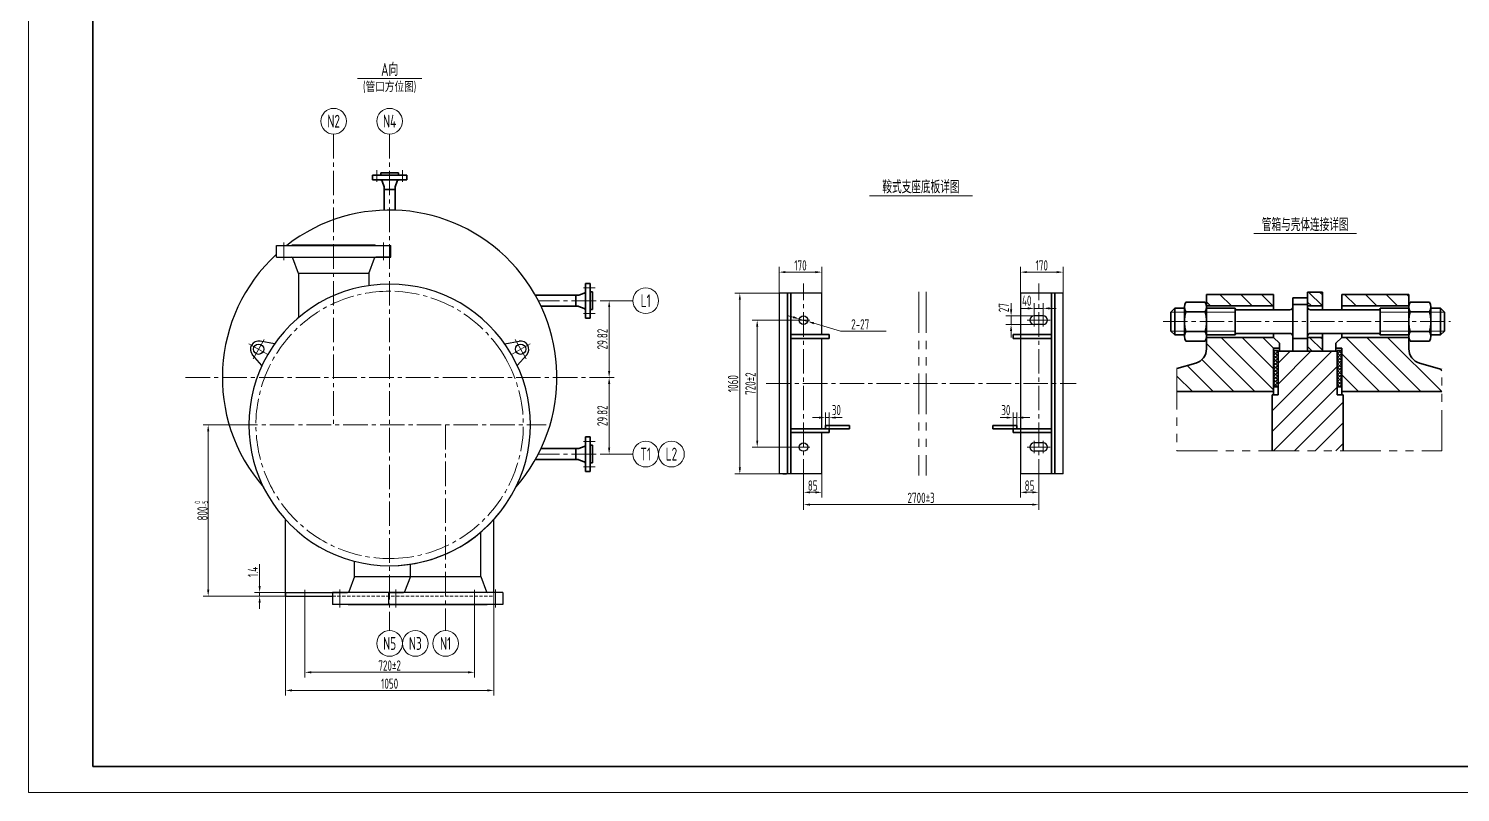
# Model space of a CAD drawing. Header units: millimetres. Extents: x 5765 to 6606, y -201 to 393.
# Drawn here: x 5765 to 6322, y -201 to 96 of the extents above; entities that cross this region are included whole.
import ezdxf
from ezdxf.enums import TextEntityAlignment as Align

# ---------------------------------------------------------------- set-up
doc = ezdxf.new("R2010")
doc.units = ezdxf.units.MM
for name, pattern in [('CENTER2', [28.575, 19.05, -3.175, 3.175, -3.175]), ('DASHED2', [9.525, 6.35, -3.175]), ('PHANTOM2', [31.75, 15.875, -3.175, 3.175, -3.175, 3.175, -3.175])]:
    doc.linetypes.add(name, pattern=pattern)
for name, color, linetype, lineweight in [('1粗实线', 7, 'Continuous', 35), ('2细实线', 3, 'Continuous', 13), ('3中心线', 1, 'CENTER2', 13), ('4虚线', 4, 'DASHED2', 13), ('5双点划线', 2, 'PHANTOM2', 13), ('6剖面线', 6, 'Continuous', 13), ('7文本', 2, 'Continuous', 13), ('8标注', 3, 'Continuous', 13), ('9图表', 4, 'Continuous', 13)]:
    doc.layers.add(name, color=color, linetype=linetype, lineweight=lineweight)
doc.styles.add('lanpec', font='bpec_e.shx', dxfattribs={"width": 0.75, "bigfont": 'hztxt.shx'})
doc.styles.add('lanpec-dim', font='bpec_e.shx', dxfattribs={"width": 0.75})
doc.dimstyles.new('lanpec', dxfattribs={"dimtxt": 4, "dimasz": 2.5, "dimexe": 2, "dimexo": 0, "dimtad": 1, "dimdsep": 46, "dimtxsty": 'lanpec-dim', "dimcen": 2.5, "dimclrd": 256, "dimclre": 256, "dimclrt": 256, "dimazin": 0, "dimtfac": 1, "dimtmove": 0, "dimatfit": 3, "dimfxl": 1, "dimlwd": -1, "dimlwe": -1, "dimarcsym": 0})
doc.dimstyles.new('lanpec$0', dxfattribs={"dimscale": 10, "dimtxt": 4, "dimasz": 2.5, "dimexe": 2, "dimexo": 0, "dimtad": 1, "dimdec": 1, "dimdsep": 46, "dimtxsty": 'lanpec-dim', "dimcen": 0.09, "dimclrd": 256, "dimclre": 256, "dimclrt": 256, "dimadec": 1, "dimazin": 0, "dimtfac": 0.707, "dimtdec": 1, "dimtmove": 0, "dimatfit": 3, "dimfxl": 1, "dimarcsym": 0})
doc.dimstyles.new('lanpec$3', dxfattribs={"dimtxt": 4, "dimasz": 2.5, "dimexe": 2, "dimexo": 0, "dimtad": 1, "dimtih": 1, "dimtoh": 1, "dimdsep": 46, "dimtxsty": 'lanpec-dim', "dimcen": 2.5, "dimclrd": 256, "dimclre": 256, "dimclrt": 256, "dimazin": 0, "dimtfac": 1, "dimtmove": 0, "dimatfit": 3, "dimfxl": 1, "dimlwd": -1, "dimlwe": -1, "dimarcsym": 0})
pattern_1 = [(135, (5538.121, 1410.7214), (-4.041115, -4.041115), [])]
pattern_2 = [(45, (5538.121, 1410.7214), (-0.6735192, 0.6735192), []), (135, (5538.121, 1410.7214), (-0.6735192, -0.6735192), [])]

# ---------------------------------------------------------------- blocks, each defined once
blk = doc.blocks.new('A1')
at = {"layer": '1粗实线'}
blk.add_lwpolyline([(-816, 10), (-10, 10), (-10, 584), (-816, 584)], close=True, dxfattribs=at)
at = {"layer": '9图表'}
blk.add_lwpolyline([(-841, 0), (0, 0), (0, 594), (-841, 594)], close=True, dxfattribs=at)
blk = doc.blocks.new('*D25')
at = {"layer": '8标注', "transparency": 16777216}
for p, q in [((6056.91, -6.49), (6056.91, 3.75)), ((6059.41, 1.75), (6071.05, 1.75)), ((6073.55, -6.49), (6073.55, 3.75))]:
    blk.add_line(p, q, dxfattribs=at)
for points in [[(6059.41, 2.17), (6059.41, 1.33), (6056.91, 1.75)], [(6071.05, 2.17), (6071.05, 1.33), (6073.55, 1.75)]]:
    blk.add_solid(points, dxfattribs=at)
at = {"layer": 'Defpoints', "color": 0, "transparency": 16777216}
for p in [(6073.55, 1.75), (6056.91, -6.49), (6073.55, -6.49)]:
    blk.add_point(p, dxfattribs=at)
at = {"layer": '8标注', "transparency": 16777216, "insert": (6065.23, 4.37), "char_height": 4, "attachment_point": 5, "style": 'lanpec-dim'}
blk.add_mtext('170', dxfattribs=at)
blk = doc.blocks.new('*D34')
at = {"layer": '8标注', "transparency": 16777216}
for p, q in [((6150.78, -6.49), (6150.78, 3.75)), ((6153.28, 1.75), (6164.91, 1.75)), ((6167.41, -6.49), (6167.41, 3.75))]:
    blk.add_line(p, q, dxfattribs=at)
for points in [[(6153.28, 2.17), (6153.28, 1.33), (6150.78, 1.75)], [(6164.91, 2.17), (6164.91, 1.33), (6167.41, 1.75)]]:
    blk.add_solid(points, dxfattribs=at)
at = {"layer": 'Defpoints', "color": 0, "transparency": 16777216}
for p in [(6167.41, 1.75), (6150.78, -6.49), (6167.41, -6.49)]:
    blk.add_point(p, dxfattribs=at)
at = {"layer": '8标注', "transparency": 16777216, "insert": (6159.09, 4.37), "char_height": 4, "attachment_point": 5, "style": 'lanpec-dim'}
blk.add_mtext('170', dxfattribs=at)
blk = doc.blocks.new('*D26')
at = {"layer": '8标注', "transparency": 16777216}
for p, q in [((6066.43, -80.54), (6066.43, -90.66)), ((6157.89, -80.54), (6157.89, -90.66)), ((6068.93, -88.66), (6155.39, -88.66))]:
    blk.add_line(p, q, dxfattribs=at)
for points in [[(6068.93, -88.24), (6068.93, -89.07), (6066.43, -88.66)], [(6155.39, -88.24), (6155.39, -89.07), (6157.89, -88.66)]]:
    blk.add_solid(points, dxfattribs=at)
at = {"layer": 'Defpoints', "color": 0, "transparency": 16777216}
for p in [(6066.43, -80.54), (6157.89, -80.54), (6157.89, -88.66)]:
    blk.add_point(p, dxfattribs=at)
at = {"layer": '8标注', "transparency": 16777216, "insert": (6112.16, -86.03), "char_height": 4, "width": 3.1429, "attachment_point": 5, "style": 'lanpec-dim'}
blk.add_mtext('2700%%P3', dxfattribs=at)
blk = doc.blocks.new('*D27')
at = {"layer": '8标注', "transparency": 16777216}
for p, q in [((6147.16, -12.78), (6147.16, -10.28)), ((6156.16, -15.28), (6145.16, -15.28)), ((6147.16, -15.28), (6147.16, -18.61)), ((6156.16, -18.61), (6145.16, -18.61)), ((6147.16, -21.11), (6147.16, -23.61))]:
    blk.add_line(p, q, dxfattribs=at)
for points in [[(6146.74, -12.78), (6147.58, -12.78), (6147.16, -15.28)], [(6146.74, -21.11), (6147.58, -21.11), (6147.16, -18.61)]]:
    blk.add_solid(points, dxfattribs=at)
at = {"layer": 'Defpoints', "color": 0, "transparency": 16777216}
for p in [(6156.16, -15.28), (6147.16, -18.61), (6156.16, -18.61)]:
    blk.add_point(p, dxfattribs=at)
at = {"layer": '8标注', "transparency": 16777216, "insert": (6144.33, -12.06), "char_height": 4, "attachment_point": 5, "rotation": 90, "style": 'lanpec-dim'}
blk.add_mtext('27', dxfattribs=at)
blk = doc.blocks.new('*D28')
at = {"layer": '8标注', "transparency": 16777216}
for p, q in [((6156.16, -15.28), (6156.16, -10.35)), ((6159.63, -15.28), (6159.63, -10.35)), ((6153.66, -12.35), (6151.16, -12.35)), ((6159.63, -12.35), (6156.16, -12.35)), ((6162.13, -12.35), (6164.63, -12.35))]:
    blk.add_line(p, q, dxfattribs=at)
for points in [[(6153.66, -11.93), (6153.66, -12.76), (6156.16, -12.35)], [(6162.13, -11.93), (6162.13, -12.76), (6159.63, -12.35)]]:
    blk.add_solid(points, dxfattribs=at)
at = {"layer": 'Defpoints', "color": 0, "transparency": 16777216}
for p in [(6156.16, -12.35), (6156.16, -15.28), (6159.63, -15.28)]:
    blk.add_point(p, dxfattribs=at)
at = {"layer": '8标注', "transparency": 16777216, "insert": (6153.24, -9.34), "char_height": 4, "attachment_point": 5, "style": 'lanpec-dim'}
blk.add_mtext('40', dxfattribs=at)
blk = doc.blocks.new('*D29')
at = {"layer": '8标注', "transparency": 16777216}
for p, q in [((6063.94, -16.95), (6046.41, -16.95)), ((6048.41, -19.45), (6048.41, -63.77)), ((6063.94, -66.27), (6046.41, -66.27))]:
    blk.add_line(p, q, dxfattribs=at)
for points in [[(6047.99, -19.45), (6048.83, -19.45), (6048.41, -16.95)], [(6047.99, -63.77), (6048.83, -63.77), (6048.41, -66.27)]]:
    blk.add_solid(points, dxfattribs=at)
at = {"layer": 'Defpoints', "color": 0, "transparency": 16777216}
for p in [(6063.94, -16.95), (6048.41, -66.27), (6063.94, -66.27)]:
    blk.add_point(p, dxfattribs=at)
at = {"layer": '8标注', "transparency": 16777216, "insert": (6045.79, -41.61), "char_height": 4, "width": 3.1429, "attachment_point": 5, "rotation": 90, "style": 'lanpec-dim'}
blk.add_mtext('720±2', dxfattribs=at)
blk = doc.blocks.new('*D30')
at = {"layer": '8标注', "transparency": 16777216}
for p, q in [((6056.91, -6.49), (6039.65, -6.49)), ((6041.65, -74.22), (6041.65, -8.99)), ((6056.91, -76.72), (6039.65, -76.72))]:
    blk.add_line(p, q, dxfattribs=at)
for points in [[(6041.24, -8.99), (6042.07, -8.99), (6041.65, -6.49)], [(6041.24, -74.22), (6042.07, -74.22), (6041.65, -76.72)]]:
    blk.add_solid(points, dxfattribs=at)
at = {"layer": 'Defpoints', "color": 0, "transparency": 16777216}
for p in [(6041.65, -6.49), (6056.91, -6.49), (6056.91, -76.72)]:
    blk.add_point(p, dxfattribs=at)
at = {"layer": '8标注', "transparency": 16777216, "insert": (6039.03, -41.61), "char_height": 4, "attachment_point": 5, "rotation": 90, "style": 'lanpec-dim'}
blk.add_mtext('1060', dxfattribs=at)
blk = doc.blocks.new('*D31')
at = {"layer": '8标注', "transparency": 16777216}
for p, q in [((6066.43, -76.72), (6066.43, -85.88)), ((6073.55, -76.72), (6073.55, -85.88)), ((6068.93, -83.88), (6071.05, -83.88))]:
    blk.add_line(p, q, dxfattribs=at)
for points in [[(6068.93, -83.47), (6068.93, -84.3), (6066.43, -83.88)], [(6071.05, -83.47), (6071.05, -84.3), (6073.55, -83.88)]]:
    blk.add_solid(points, dxfattribs=at)
at = {"layer": 'Defpoints', "color": 0, "transparency": 16777216}
for p in [(6066.43, -76.72), (6073.55, -76.72), (6073.55, -83.88)]:
    blk.add_point(p, dxfattribs=at)
at = {"layer": '8标注', "transparency": 16777216, "insert": (6069.99, -81.26), "char_height": 4, "attachment_point": 5, "style": 'lanpec-dim'}
blk.add_mtext('85', dxfattribs=at)
blk = doc.blocks.new('*D32')
at = {"layer": '8标注', "transparency": 16777216}
for p, q in [((6150.78, -76.72), (6150.78, -85.88)), ((6157.89, -76.72), (6157.89, -85.88)), ((6155.39, -83.88), (6153.28, -83.88))]:
    blk.add_line(p, q, dxfattribs=at)
for points in [[(6153.28, -83.47), (6153.28, -84.3), (6150.78, -83.88)], [(6155.39, -83.47), (6155.39, -84.3), (6157.89, -83.88)]]:
    blk.add_solid(points, dxfattribs=at)
at = {"layer": 'Defpoints', "color": 0, "transparency": 16777216}
for p in [(6150.78, -76.72), (6157.89, -76.72), (6150.78, -83.88)]:
    blk.add_point(p, dxfattribs=at)
at = {"layer": '8标注', "transparency": 16777216, "insert": (6154.33, -81.26), "char_height": 4, "attachment_point": 5, "style": 'lanpec-dim'}
blk.add_mtext('85', dxfattribs=at)
blk = doc.blocks.new('*D35')
at = {"layer": '8标注', "transparency": 16777216}
for p, q in [((6062.44, -15.77), (6060.04, -15.06)), ((6064.83, -16.48), (6068.03, -17.42)), ((6080.78, -21.17), (6070.42, -18.12)), ((6092.92, -21.17), (6080.78, -21.17))]:
    blk.add_line(p, q, dxfattribs=at)
for points in [[(6062.55, -15.37), (6062.32, -16.17), (6064.83, -16.48)], [(6070.54, -17.72), (6070.31, -18.52), (6068.03, -17.42)]]:
    blk.add_solid(points, dxfattribs=at)
at = {"layer": 'Defpoints', "color": 0, "transparency": 16777216}
for p in [(6064.83, -16.48), (6068.03, -17.42)]:
    blk.add_point(p, dxfattribs=at)
at = {"layer": '8标注', "transparency": 16777216, "insert": (6088.48, -18.55), "char_height": 4, "attachment_point": 5, "style": 'lanpec-dim'}
blk.add_mtext('2-27', dxfattribs=at)
blk = doc.blocks.new('*D36')
at = {"layer": '8标注', "transparency": 16777216}
for p, q in [((6072.42, -54.83), (6069.92, -54.83)), ((6074.92, -57.92), (6074.92, -52.83)), ((6074.92, -54.83), (6076.41, -54.83)), ((6076.41, -59.19), (6076.41, -52.83)), ((6078.91, -54.83), (6081.41, -54.83))]:
    blk.add_line(p, q, dxfattribs=at)
for points in [[(6072.42, -54.41), (6072.42, -55.24), (6074.92, -54.83)], [(6078.91, -54.41), (6078.91, -55.24), (6076.41, -54.83)]]:
    blk.add_solid(points, dxfattribs=at)
at = {"layer": 'Defpoints', "color": 0, "transparency": 16777216}
for p in [(6076.41, -54.83), (6074.92, -57.92), (6076.41, -59.19)]:
    blk.add_point(p, dxfattribs=at)
at = {"layer": '8标注', "transparency": 16777216, "insert": (6079.2, -51.88), "char_height": 4, "attachment_point": 5, "style": 'lanpec-dim'}
blk.add_mtext('30', dxfattribs=at)
blk = doc.blocks.new('*D33')
at = {"layer": '8标注', "transparency": 16777216}
for p, q in [((6145.41, -54.83), (6142.91, -54.83)), ((6147.91, -59.19), (6147.91, -52.83)), ((6149.4, -54.83), (6147.91, -54.83)), ((6149.4, -57.92), (6149.4, -52.83)), ((6151.9, -54.83), (6154.4, -54.83))]:
    blk.add_line(p, q, dxfattribs=at)
for points in [[(6145.41, -54.41), (6145.41, -55.24), (6147.91, -54.83)], [(6151.9, -54.41), (6151.9, -55.24), (6149.4, -54.83)]]:
    blk.add_solid(points, dxfattribs=at)
at = {"layer": 'Defpoints', "color": 0, "transparency": 16777216}
for p in [(6147.91, -54.83), (6147.91, -59.19), (6149.4, -57.92)]:
    blk.add_point(p, dxfattribs=at)
at = {"layer": '8标注', "transparency": 16777216, "insert": (6145.12, -51.88), "char_height": 4, "attachment_point": 5, "style": 'lanpec-dim'}
blk.add_mtext('30', dxfattribs=at)
blk = doc.blocks.new('*U38')
at = {"layer": '2细实线'}
blk.add_line((-20, 0), (20, 0), dxfattribs=at)
at = {"layer": '7文本', "style": 'lanpec', "width": 0.75}
for tag, height, p in [('节点图名称', 5, (0, 3.5)), ('比例', 4, (0, -3.25))]:
    blk.add_attdef(tag, text='', height=height, dxfattribs=at).set_placement(p, align=Align.MIDDLE_CENTER)
blk = doc.blocks.new('*D65')
at = {"layer": '8标注', "transparency": 16777216}
for p, q in [((5872.44, -126.46), (5872.44, -155.88)), ((5938.44, -126.39), (5938.44, -155.88)), ((5874.94, -153.88), (5935.94, -153.88))]:
    blk.add_line(p, q, dxfattribs=at)
for points in [[(5874.94, -153.46), (5874.94, -154.29), (5872.44, -153.88)], [(5935.94, -153.46), (5935.94, -154.29), (5938.44, -153.88)]]:
    blk.add_solid(points, dxfattribs=at)
at = {"layer": 'Defpoints', "color": 0, "transparency": 16777216}
for p in [(5872.44, -126.46), (5938.44, -126.39), (5938.44, -153.88)]:
    blk.add_point(p, dxfattribs=at)
at = {"layer": '8标注', "transparency": 16777216, "insert": (5905.44, -151.25), "char_height": 4, "attachment_point": 5, "style": 'lanpec-dim'}
blk.add_mtext('720±2', dxfattribs=at)
blk = doc.blocks.new('*D66')
at = {"layer": '8标注', "transparency": 16777216}
for p, q in [((5864.94, -124.25), (5864.94, -162.91)), ((5945.94, -124.25), (5945.94, -162.91)), ((5867.44, -160.91), (5943.44, -160.91))]:
    blk.add_line(p, q, dxfattribs=at)
for points in [[(5867.44, -160.49), (5867.44, -161.33), (5864.94, -160.91)], [(5943.44, -160.49), (5943.44, -161.33), (5945.94, -160.91)]]:
    blk.add_solid(points, dxfattribs=at)
at = {"layer": 'Defpoints', "color": 0, "transparency": 16777216}
for p in [(5864.94, -124.25), (5945.94, -124.25), (5945.94, -160.91)]:
    blk.add_point(p, dxfattribs=at)
at = {"layer": '8标注', "transparency": 16777216, "insert": (5905.44, -158.28), "char_height": 4, "attachment_point": 5, "style": 'lanpec-dim'}
blk.add_mtext('1050', dxfattribs=at)
blk = doc.blocks.new('*D67')
at = {"layer": '8标注', "transparency": 16777216}
for p, q in [((5845.34, -57.65), (5832.87, -57.65)), ((5834.87, -60.15), (5834.87, -121.75)), ((5864.94, -124.25), (5832.87, -124.25))]:
    blk.add_line(p, q, dxfattribs=at)
for points in [[(5834.45, -60.15), (5835.29, -60.15), (5834.87, -57.65)], [(5834.45, -121.75), (5835.29, -121.75), (5834.87, -124.25)]]:
    blk.add_solid(points, dxfattribs=at)
at = {"layer": 'Defpoints', "color": 0, "transparency": 16777216}
for p in [(5845.34, -57.65), (5834.87, -124.25), (5864.94, -124.25)]:
    blk.add_point(p, dxfattribs=at)
at = {"layer": '8标注', "transparency": 16777216, "insert": (5832.14, -90.95), "char_height": 4, "attachment_point": 5, "rotation": 90, "style": 'lanpec-dim'}
blk.add_mtext('800{\\H0.525x;\\S 0^ -5;}', dxfattribs=at)
blk = doc.blocks.new('管口号')
at = {"layer": '2细实线'}
blk.add_circle((0, 5), 5, dxfattribs=at)
at = {"layer": '7文本', "style": 'lanpec', "width": 0.75}
blk.add_attdef('N', text='', height=5, dxfattribs=at).set_placement((0, 5), align=Align.MIDDLE_CENTER)
blk = doc.blocks.new('*U64')
at = {"layer": '2细实线'}
blk.add_line((-12.5, 0), (12.5, 0), dxfattribs=at)
at = {"layer": '7文本', "style": 'lanpec', "width": 0.75}
for tag, height, p in [('节点图名称', 5, (0, 3.5)), ('比例', 4, (0, -3.25))]:
    blk.add_attdef(tag, text='', height=height, dxfattribs=at).set_placement(p, align=Align.MIDDLE_CENTER)
blk = doc.blocks.new('*D68')
at = {"layer": '8标注', "transparency": 16777216}
for p, q in [((5854.88, -120.35), (5854.88, -111.83)), ((5864.94, -122.85), (5852.88, -122.85)), ((5864.94, -124.25), (5852.88, -124.25)), ((5854.88, -124.25), (5854.88, -122.85)), ((5854.88, -126.75), (5854.88, -129.25))]:
    blk.add_line(p, q, dxfattribs=at)
for points in [[(5854.46, -120.35), (5855.3, -120.35), (5854.88, -122.85)], [(5854.46, -126.75), (5855.3, -126.75), (5854.88, -124.25)]]:
    blk.add_solid(points, dxfattribs=at)
at = {"layer": 'Defpoints', "color": 0, "transparency": 16777216}
for p in [(5854.88, -122.85), (5864.94, -122.85), (5864.94, -124.25)]:
    blk.add_point(p, dxfattribs=at)
at = {"layer": '8标注', "transparency": 16777216, "insert": (5852.25, -114.84), "char_height": 4, "attachment_point": 5, "rotation": 90, "style": 'lanpec-dim'}
blk.add_mtext('1.4', dxfattribs=at)
blk = doc.blocks.new('*D70')
at = {"layer": '8标注', "transparency": 16777216}
for p, q in [((5988.82, -9.37), (5992.82, -9.37)), ((5990.82, -11.87), (5990.82, -36.69)), ((5984.82, -39.19), (5992.82, -39.19))]:
    blk.add_line(p, q, dxfattribs=at)
for points in [[(5990.4, -11.87), (5991.24, -11.87), (5990.82, -9.37)], [(5990.4, -36.69), (5991.24, -36.69), (5990.82, -39.19)]]:
    blk.add_solid(points, dxfattribs=at)
at = {"layer": 'Defpoints', "color": 0, "transparency": 16777216}
for p in [(5988.82, -9.37), (5984.82, -39.19), (5990.82, -39.19)]:
    blk.add_point(p, dxfattribs=at)
at = {"layer": '8标注', "transparency": 16777216, "insert": (5988.19, -24.28), "char_height": 4, "attachment_point": 5, "rotation": 90, "style": 'lanpec-dim'}
blk.add_mtext('29.82', dxfattribs=at)
blk = doc.blocks.new('*D69')
at = {"layer": '8标注', "transparency": 16777216}
for p, q in [((5984.82, -39.19), (5992.82, -39.19)), ((5990.82, -66.51), (5990.82, -41.69)), ((5987.9, -69.01), (5992.82, -69.01))]:
    blk.add_line(p, q, dxfattribs=at)
for points in [[(5990.4, -41.69), (5991.24, -41.69), (5990.82, -39.19)], [(5990.4, -66.51), (5991.24, -66.51), (5990.82, -69.01)]]:
    blk.add_solid(points, dxfattribs=at)
at = {"layer": 'Defpoints', "color": 0, "transparency": 16777216}
for p in [(5984.82, -39.19), (5990.82, -39.19), (5987.9, -69.01)]:
    blk.add_point(p, dxfattribs=at)
at = {"layer": '8标注', "transparency": 16777216, "insert": (5988.19, -54.1), "char_height": 4, "attachment_point": 5, "rotation": 90, "style": 'lanpec-dim'}
blk.add_mtext('29.82', dxfattribs=at)

msp = doc.modelspace()

# ---------------------------------------------------------------- hatches: boundary and pattern name
at = {"layer": '6剖面线', "ltscale": 0.5}
h = msp.add_hatch(dxfattribs=at)
h.set_pattern_fill('ANSI31', color=256, scale=1.8, angle=90, style=0)
h.set_pattern_definition(pattern_1)
h.paths.add_polyline_path([(6249.262, -11.399), (6249.262, -6.944), (6223.15, -6.944), (6223.15, -11.399)])
edge = h.paths.add_edge_path()
edge.add_line((6249.262, -27.834), (6251.566, -27.834))
edge.add_line((6251.566, -27.834), (6251.566, -25.914))
edge.add_line((6251.566, -25.914), (6249.262, -23.61))
edge.add_line((6249.262, -23.61), (6223.15, -23.61))
edge.add_line((6223.15, -23.61), (6223.15, -28.097))
edge.add_arc((6217.39, -28.097), 5.76, 285.9454, 360, ccw=False)
edge.add_line((6218.973, -33.636), (6211.623, -35.735))
edge.add_line((6211.623, -35.735), (6211.623, -44.73))
edge.add_line((6211.623, -44.73), (6249.262, -44.73))
edge.add_line((6249.262, -44.73), (6249.262, -27.834))
h = msp.add_hatch(dxfattribs=at)
h.set_pattern_fill('ANSI31', color=256, scale=0.96, angle=90, style=0)
h.set_pattern_definition([(135, (-8276.9207, -2613.4848), (-2.1552615, -2.1552615), [])])
h.paths.add_polyline_path([(6268.27, -5.984), (6262.51, -5.984), (6262.51, -11.399), (6268.27, -11.399)])
h.paths.add_polyline_path([(6268.27, -23.61), (6262.51, -23.61), (6262.51, -28.986), (6268.27, -28.986)])
h = msp.add_hatch(dxfattribs=at)
h.set_pattern_fill('ANSI31', color=256, scale=1.8, angle=90, style=0)
h.set_pattern_definition(pattern_1)
h.paths.add_polyline_path([(6306.048, -33.636, -0.3348603), (6301.87, -28.097), (6301.87, -23.61), (6275.758, -23.61), (6273.454, -25.914), (6273.454, -27.834), (6275.758, -27.834), (6275.758, -44.73), (6314.715, -44.73), (6314.715, -36.112)])
h.paths.add_polyline_path([(6275.758, -6.944), (6275.758, -11.399), (6301.87, -11.399), (6301.87, -6.944)])
at = {"layer": '6剖面线'}
h = msp.add_hatch(dxfattribs=at)
h.set_pattern_fill('ANSI31', color=256, scale=1.8, angle=180, style=0)
h.set_pattern_definition([(225, (6250.2164, -50.633), (4.0411, -4.0411), [])])
h.paths.add_polyline_path([(6250.99, -28.986), (6250.99, -45.906), (6249.838, -45.906), (6250.99, -67.77), (6276.334, -67.77), (6276.334, -45.906), (6274.03, -45.906), (6274.03, -28.986)])
h.paths.add_polyline_path([(6249.838, -45.906), (6248.686, -45.906), (6248.686, -67.77), (6250.99, -67.77)])
at = {"layer": '6剖面线', "ltscale": 0.5}
h = msp.add_hatch(dxfattribs=at)
h.set_pattern_fill('ANSI37', color=256, scale=0.3, style=0)
h.set_pattern_definition(pattern_2)
h.paths.add_polyline_path([(6249.262, -42.81), (6250.99, -42.81), (6250.99, -28.73), (6249.262, -28.73)])
h = msp.add_hatch(dxfattribs=at)
h.set_pattern_fill('ANSI37', color=256, scale=0.3, style=0)
h.set_pattern_definition(pattern_2)
h.paths.add_polyline_path([(6275.758, -28.73), (6274.03, -28.73), (6274.03, -42.81), (6275.758, -42.81)])

# ---------------------------------------------------------------- linework, layer by layer
for p, q in [((5861.42, 12.146), (5905.92, 12.146)), ((5861.42, 7.536), (5861.42, 12.146)), ((5867.48, 12.346), (5899.86, 12.346)), ((5867.48, 12.146), (5867.48, 12.346)), ((5889.25, 12.146), (5889.25, 12.346)), ((5899.86, 12.146), (5899.86, 12.346)), ((5905.92, 7.536), (5905.92, 12.146)), ((5861.42, 7.536), (5905.92, 7.536)), ((5861.42, 7.536), (5867.275, 7.536)), ((5870.02, 1.246), (5867.742, 7.214)), ((5883.19, 7.536), (5889.045, 7.536)), ((5897.32, 1.246), (5899.597, 7.214)), ((5905.92, 7.536), (5900.064, 7.536)), ((5897.32, 1.246), (5870.02, 1.246)), ((5870.02, 1.246), (5870.02, -15.905)), ((5897.32, 1.246), (5897.32, -3.51)), ((6073.546, -6.49), (6056.914, -6.49)), ((6056.914, -6.49), (6056.914, -76.724)), ((6073.546, -22.538), (6073.546, -6.49)), ((6167.407, -6.49), (6150.775, -6.49)), ((6150.775, -6.49), (6150.775, -76.724)), ((6167.407, -76.724), (6167.407, -6.49)), ((6159.626, -15.283), (6156.157, -15.283)), ((6159.626, -18.61), (6156.157, -18.61)), ((5860.632, -26.192), (5855.118, -25.103)), ((5950.247, -26.192), (5955.762, -25.103)), ((6073.546, -59.191), (6073.546, -24.023)), ((5855.789, -34.58), (5852.089, -30.349)), ((5955.09, -34.58), (5958.79, -30.349)), ((6073.546, -76.724), (6073.546, -60.675)), ((6159.626, -64.604), (6156.157, -64.604)), ((6159.626, -67.93), (6156.157, -67.93)), ((6073.546, -76.724), (6056.914, -76.724)), ((6058.354, -76.724), (6059.794, -76.724)), ((6167.407, -76.724), (6150.775, -76.724)), ((5864.94, -124.254), (5864.94, -94.496)), ((5945.94, -122.844), (5945.94, -94.496)), ((5940.86, -116.554), (5940.86, -99.403)), ((5891.79, -116.554), (5891.79, -110.675)), ((5891.79, -116.554), (5889.512, -122.522)), ((5891.79, -116.554), (5919.09, -116.554)), ((5913.56, -116.554), (5911.282, -122.522)), ((5913.56, -116.554), (5913.56, -111.799)), ((5913.56, -116.554), (5940.86, -116.554)), ((5940.86, -116.554), (5943.137, -122.522)), ((5945.94, -122.844), (5945.94, -119.003)), ((5864.94, -122.854), (5883.19, -122.854)), ((5864.94, -122.854), (5864.94, -124.254)), ((5864.94, -124.254), (5883.19, -124.254)), ((5864.94, -124.254), (5883.19, -124.254)), ((5883.19, -122.844), (5883.19, -127.454)), ((5883.19, -122.844), (5889.045, -122.844)), ((5927.69, -122.844), (5883.19, -122.844)), ((5927.69, -127.454), (5883.19, -127.454)), ((5889.25, -127.454), (5889.25, -127.654)), ((5921.63, -127.654), (5889.25, -127.654)), ((5904.96, -122.844), (5904.96, -127.454)), ((5904.96, -122.844), (5910.815, -122.844)), ((5949.46, -122.844), (5904.96, -122.844)), ((5949.46, -127.454), (5904.96, -127.454)), ((5911.02, -127.454), (5911.02, -127.654)), ((5943.4, -127.654), (5911.02, -127.654)), ((5921.63, -127.454), (5921.63, -127.654)), ((5927.69, -122.844), (5921.834, -122.844)), ((5945.94, -122.854), (5927.69, -122.854)), ((5943.4, -127.454), (5943.4, -127.654)), ((5949.46, -122.844), (5943.604, -122.844)), ((5949.46, -122.844), (5949.46, -127.454))]:
    msp.add_line(p, q)
at = {"ltscale": 2}
for centre in [(6066.43, -16.947), (6066.43, -66.267)]:
    msp.add_circle(centre, 1.663, dxfattribs=at)
for centre in [(5854.498, -28.243), (5956.382, -28.243)]:
    msp.add_circle(centre, 2)
for centre, radius, start, end in [((5905.44, -39.189), 65.061, 318.9992, 127.90529), ((5905.44, -39.189), 65.061, 132.5781, 221.0008), ((5867.275, 7.036), 0.5, 20.88476, 90), ((5900.064, 7.036), 0.5, 90, 159.11524), ((5905.44, -57.654), 54.75, 90, 150), ((5905.44, -57.654), 54.75, 30, 90), ((6156.157, -16.947), 1.663, 90, 270), ((6159.626, -16.947), 1.663, 270, 90), ((5854.498, -28.243), 3.2, 78.82881, 221.17119), ((5956.382, -28.243), 3.2, 318.82881, 101.17119), ((5905.44, -57.654), 54.75, 150, 270), ((5905.44, -57.654), 54.75, 270, 30), ((6156.157, -66.267), 1.663, 90, 270), ((6159.626, -66.267), 1.663, 270, 90), ((5905.44, -57.654), 54.75, 270, 324.92537), ((5889.045, -122.344), 0.5, 270, 339.11524), ((5910.815, -122.344), 0.5, 270, 339.11524), ((5943.604, -122.344), 0.5, 200.88476, 270)]:
    msp.add_arc(centre, radius, start, end)
at = {"layer": '1粗实线', "ltscale": 0.5}
for p, q in [((5912.16, 39.418), (5898.72, 39.418)), ((5898.72, 39.418), (5898.72, 37.626)), ((5908.872, 40.358), (5902.008, 40.358)), ((5902.008, 40.358), (5902.008, 39.418)), ((5908.872, 40.358), (5908.872, 39.418)), ((5912.16, 39.418), (5912.16, 37.626)), ((5898.72, 37.626), (5912.16, 37.626)), ((5902.471, 37.103), (5903.254, 34.985)), ((5903.304, 34.707), (5903.304, 33.858)), ((5903.304, 33.858), (5907.576, 33.858)), ((5903.304, 33.858), (5903.304, 25.837)), ((5907.576, 34.707), (5907.576, 33.858)), ((5907.576, 33.858), (5907.576, 25.837)), ((5908.408, 37.103), (5907.625, 34.985)), ((5983.408, -2.648), (5981.616, -2.648)), ((5981.616, -2.648), (5981.616, -16.088)), ((5983.408, -16.088), (5983.408, -2.648)), ((5977.848, -7.232), (5962.111, -7.232)), ((5977.848, -7.232), (5977.848, -11.504)), ((5978.697, -7.232), (5977.848, -7.232)), ((5981.093, -6.399), (5978.974, -7.182)), ((5984.348, -5.936), (5983.408, -5.936)), ((5984.348, -12.8), (5984.348, -5.936)), ((5977.848, -11.504), (5964.316, -11.504)), ((5978.697, -11.504), (5977.848, -11.504)), ((5981.093, -12.336), (5978.974, -11.553)), ((5983.408, -16.088), (5981.616, -16.088)), ((5984.348, -12.8), (5983.408, -12.8)), ((5981.093, -66.046), (5978.974, -66.829)), ((5981.616, -75.735), (5981.616, -62.295)), ((5983.408, -62.295), (5981.616, -62.295)), ((5983.408, -62.295), (5983.408, -75.735)), ((5984.348, -65.583), (5983.408, -65.583)), ((5984.348, -65.583), (5984.348, -72.447)), ((5977.848, -71.151), (5962.111, -71.151)), ((5977.848, -66.879), (5964.316, -66.879)), ((5978.697, -66.879), (5977.848, -66.879)), ((5977.848, -71.151), (5977.848, -66.879)), ((5978.697, -71.151), (5977.848, -71.151)), ((5981.093, -71.983), (5978.974, -71.2)), ((5983.408, -75.735), (5981.616, -75.735)), ((5984.348, -72.447), (5983.408, -72.447))]:
    msp.add_line(p, q, dxfattribs=at)
at = {"layer": '1粗实线'}
for p, q in [((6060.14, -6.49), (6060.14, -76.724)), ((6061.502, -6.49), (6061.502, -76.724)), ((6162.819, -6.49), (6162.819, -76.724)), ((6164.181, -6.49), (6164.181, -76.724)), ((6222.617, -9.901), (6215.12, -9.901)), ((6223.15, -6.944), (6249.262, -6.944)), ((6223.15, -6.944), (6223.15, -28.097)), ((6249.262, -6.944), (6249.262, -12.935)), ((6256.75, -8.288), (6262.51, -8.288)), ((6256.75, -8.288), (6256.75, -28.986)), ((6256.75, -10.889), (6262.51, -10.889)), ((6268.27, -5.984), (6262.51, -5.984)), ((6262.51, -5.984), (6262.51, -28.986)), ((6268.27, -12.935), (6268.27, -5.984)), ((6301.87, -6.944), (6275.758, -6.944)), ((6275.758, -6.944), (6275.758, -12.935)), ((6301.87, -6.944), (6301.87, -28.097)), ((6309.962, -9.901), (6302.342, -9.901)), ((6210.862, -12.32), (6209.326, -13.856)), ((6209.326, -13.856), (6209.326, -21.152)), ((6214.587, -12.32), (6210.862, -12.32)), ((6210.862, -12.32), (6210.862, -22.688)), ((6214.587, -23.207), (6214.587, -11.802)), ((6222.617, -13.703), (6215.12, -13.703)), ((6223.15, -11.399), (6249.262, -11.399)), ((6223.15, -23.207), (6223.15, -11.802)), ((6234.286, -12.32), (6223.15, -12.32)), ((6234.286, -12.32), (6234.286, -22.688)), ((6234.286, -12.32), (6234.286, -12.359)), ((6234.862, -12.935), (6255.598, -12.935)), ((6262.51, -11.399), (6268.27, -11.399)), ((6262.51, -11.783), (6262.51, -11.744)), ((6263.662, -12.935), (6290.158, -12.935)), ((6301.87, -11.399), (6275.758, -11.399)), ((6290.734, -12.32), (6301.87, -12.32)), ((6290.734, -12.32), (6290.734, -22.688)), ((6290.734, -12.32), (6290.734, -12.359)), ((6301.87, -23.207), (6301.87, -11.802)), ((6309.962, -13.703), (6302.342, -13.703)), ((6310.434, -23.207), (6310.434, -11.802)), ((6310.434, -12.32), (6314.158, -12.32)), ((6314.158, -12.32), (6315.694, -13.856)), ((6314.158, -12.32), (6314.158, -22.688)), ((6315.694, -13.856), (6315.694, -21.152)), ((6210.862, -22.688), (6209.326, -21.152)), ((6222.617, -21.306), (6215.12, -21.306)), ((6234.862, -22.074), (6255.598, -22.074)), ((6249.262, -22.074), (6249.262, -23.61)), ((6263.662, -22.074), (6290.158, -22.074)), ((6268.27, -28.986), (6268.27, -22.074)), ((6275.758, -22.074), (6275.758, -23.61)), ((6309.962, -21.306), (6302.342, -21.306)), ((6314.158, -22.688), (6315.694, -21.152)), ((6061.502, -22.538), (6076.412, -22.538)), ((6061.502, -24.023), (6076.412, -24.023)), ((6076.412, -22.538), (6076.412, -24.023)), ((6162.819, -22.538), (6147.91, -22.538)), ((6147.91, -22.538), (6147.91, -24.023)), ((6162.819, -24.023), (6147.91, -24.023)), ((6214.587, -22.688), (6210.862, -22.688)), ((6222.617, -25.108), (6215.12, -25.108)), ((6234.286, -22.688), (6223.15, -22.688)), ((6249.262, -23.61), (6223.15, -23.61)), ((6249.262, -23.61), (6251.566, -25.914)), ((6249.262, -27.834), (6251.566, -27.834)), ((6249.262, -27.834), (6249.262, -45.906)), ((6251.566, -25.914), (6251.566, -28.986)), ((6256.75, -24.12), (6262.51, -24.12)), ((6262.51, -23.61), (6268.27, -23.61)), ((6275.758, -23.61), (6273.454, -25.914)), ((6273.454, -25.914), (6273.454, -28.986)), ((6275.758, -27.834), (6273.454, -27.834)), ((6275.758, -23.61), (6301.87, -23.61)), ((6275.758, -27.834), (6275.758, -45.906)), ((6290.734, -22.688), (6301.87, -22.688)), ((6309.962, -25.108), (6302.342, -25.108)), ((6310.434, -22.688), (6314.158, -22.688)), ((6249.262, -28.73), (6250.99, -28.73)), ((6250.99, -28.73), (6250.99, -45.906)), ((6250.99, -28.794), (6250.99, -42.81)), ((6250.99, -28.986), (6274.03, -28.986)), ((6275.758, -28.73), (6274.03, -28.73)), ((6274.03, -28.73), (6274.03, -42.81)), ((6274.03, -28.794), (6274.03, -45.906)), ((6211.623, -35.735), (6218.973, -33.636)), ((6314.715, -36.112), (6306.048, -33.636)), ((6250.99, -42.81), (6249.262, -42.81)), ((6274.03, -42.81), (6275.758, -42.81)), ((6211.623, -44.73), (6249.262, -44.73)), ((6250.99, -45.906), (6248.686, -45.906)), ((6248.686, -45.906), (6248.686, -67.77)), ((6274.03, -45.906), (6276.334, -45.906)), ((6275.758, -44.73), (6314.715, -44.73)), ((6276.334, -45.906), (6276.334, -67.77)), ((6061.502, -59.191), (6076.412, -59.191)), ((6061.502, -60.675), (6076.412, -60.675)), ((6074.242, -59.191), (6084.253, -59.191)), ((6074.919, -59.191), (6074.919, -57.922)), ((6074.919, -57.922), (6084.253, -57.922)), ((6076.412, -60.675), (6076.412, -59.191)), ((6084.253, -57.922), (6084.253, -59.191)), ((6149.402, -57.922), (6140.068, -57.922)), ((6140.068, -57.922), (6140.068, -59.191)), ((6150.079, -59.191), (6140.068, -59.191)), ((6162.819, -59.191), (6147.91, -59.191)), ((6147.91, -60.675), (6147.91, -59.191)), ((6162.819, -60.675), (6147.91, -60.675)), ((6149.402, -57.922), (6149.402, -59.191))]:
    msp.add_line(p, q, dxfattribs=at)
at = {"layer": '1粗实线', "ltscale": 0.5}
for centre, start, end in [((5901.721, 36.826), 20.28013, 90), ((5902.504, 34.707), 0, 20.28013), ((5908.376, 34.707), 159.71987, 180), ((5909.159, 36.826), 90, 159.71987), ((5978.697, -6.432), 270, 290.28013), ((5980.816, -5.649), 290.28013, 0), ((5978.697, -12.304), 69.71987, 90), ((5980.816, -13.086), 0, 69.71987), ((5980.816, -65.296), 290.28013, 0), ((5978.697, -66.079), 270, 290.28013), ((5978.697, -71.951), 69.71987, 90), ((5980.816, -72.734), 0, 69.71987)]:
    msp.add_arc(centre, 0.8, start, end, dxfattribs=at)
at = {"layer": '1粗实线'}
for centre, radius, start, end in [((6218.243, -11.802), 3.656, 148.67241, 211.32759), ((6219.495, -11.802), 3.656, 328.67241, 31.32759), ((6305.935, -11.802), 4.065, 152.12072, 207.87928), ((6306.369, -11.802), 4.065, 332.12072, 27.87928), ((6228.411, -17.504), 13.824, 164.03799, 195.96201), ((6209.326, -17.504), 13.824, 344.03799, 15.96201), ((6234.862, -12.359), 0.576, 180, 270), ((6255.598, -11.783), 1.152, 270, 0), ((6263.662, -11.783), 1.152, 180, 270), ((6290.158, -12.359), 0.576, 270, 0), ((6317.422, -17.504), 15.552, 165.851, 194.149), ((6294.882, -17.504), 15.552, 345.851, 14.149), ((6218.243, -23.207), 3.656, 148.67241, 211.32759), ((6219.495, -23.207), 3.656, 328.67241, 31.32759), ((6234.862, -22.65), 0.576, 90, 180), ((6255.598, -23.226), 1.152, 0, 90), ((6263.662, -23.226), 1.152, 90, 180), ((6290.158, -22.65), 0.576, 0, 90), ((6305.935, -23.207), 4.065, 152.12072, 207.87928), ((6306.369, -23.207), 4.065, 332.12072, 27.87928), ((6217.39, -28.097), 5.76, 285.9454, 0), ((6307.63, -28.097), 5.76, 180, 254.0546)]:
    msp.add_arc(centre, radius, start, end, dxfattribs=at)
at = {"layer": '2细实线'}
for p, q in [((6209.326, -13.856), (6214.587, -13.856)), ((6223.15, -13.856), (6234.286, -13.856)), ((6301.87, -13.856), (6290.734, -13.856)), ((6315.694, -13.856), (6310.434, -13.856)), ((6092.518, -21.173), (6098.524, -21.173)), ((6209.326, -21.152), (6214.587, -21.152)), ((6223.15, -21.152), (6234.286, -21.152)), ((6301.87, -21.152), (6290.734, -21.152)), ((6315.694, -21.152), (6310.434, -21.152))]:
    msp.add_line(p, q, dxfattribs=at)
at = {"layer": '3中心线', "ltscale": 0.5}
for p, q in [((5883.67, 55.442), (5883.67, -57.654)), ((5905.44, 55.442), (5905.44, -137.654)), ((5900.488, 41.436), (5900.488, 36.826)), ((5910.392, 41.436), (5910.392, 36.826)), ((5864.3, 6.346), (5864.3, 13.336)), ((5903.04, 6.346), (5903.04, 13.336)), ((5985.426, -4.416), (5980.816, -4.416)), ((6066.43, -80.536), (6066.43, -2.677)), ((6157.891, -80.536), (6157.891, -2.677)), ((6000.039, -9.368), (5963.264, -9.368)), ((5985.426, -14.32), (5980.816, -14.32)), ((6206.28, -17.504), (6318.114, -17.504)), ((5858.025, -30.279), (5850.735, -26.071)), ((5856.67, -24.48), (5852.326, -32.005)), ((5952.855, -30.279), (5960.144, -26.071)), ((5954.209, -24.48), (5958.554, -32.005)), ((5826.06, -39.191), (5984.819, -39.191)), ((6051.914, -41.607), (6172.407, -41.607)), ((5844.559, -57.654), (5966.32, -57.654)), ((5927.21, -57.654), (5927.21, -137.654)), ((5985.426, -64.063), (5980.816, -64.063)), ((6000.039, -69.015), (5963.262, -69.015)), ((5985.426, -73.967), (5980.816, -73.967)), ((5872.44, -126.39), (5872.44, -121.78)), ((5886.07, -121.654), (5886.07, -128.644)), ((5907.84, -121.654), (5907.84, -128.644)), ((5938.44, -126.462), (5938.44, -121.78)), ((5946.58, -121.654), (5946.58, -128.644))]:
    msp.add_line(p, q, dxfattribs=at)
at = {"layer": '3中心线'}
for p, q in [((6156.157, -19.351), (6156.157, -14.543)), ((6159.626, -19.351), (6159.626, -14.543)), ((6068.925, -16.947), (6063.935, -16.947)), ((6153.442, -16.947), (6162.341, -16.947)), ((6068.925, -66.267), (6063.935, -66.267)), ((6153.442, -66.267), (6162.341, -66.267)), ((6156.157, -63.863), (6156.157, -68.671)), ((6159.626, -63.863), (6159.626, -68.671))]:
    msp.add_line(p, q, dxfattribs=at)
at = {"layer": '3中心线', "ltscale": 0.5}
for start, end in [(90, 270), (30, 90), (270, 30)]:
    msp.add_arc((5905.44, -57.654), 52, start, end, dxfattribs=at)
at = {"layer": '4虚线', "ltscale": 0.2}
for p, q in [((5883.19, -124.254), (5945.94, -124.254)), ((5945.94, -124.254), (5945.94, -122.844))]:
    msp.add_line(p, q, dxfattribs=at)
at = {"layer": '5双点划线'}
for p, q in [((6111.288, -5.921), (6111.288, -77.293)), ((6114.145, -5.921), (6114.145, -77.293)), ((6211.623, -35.735), (6211.623, -67.77)), ((6314.715, -67.77), (6314.715, -36.112)), ((6211.623, -67.77), (6314.715, -67.77))]:
    msp.add_line(p, q, dxfattribs=at)

# ---------------------------------------------------------------- block references
for name, p, values in [('*U64', (5905.44, 77.068), {'节点图名称': 'A向', '比例': '(管口方位图)'}), ('*U38', (6112.089, 31.382), {'节点图名称': '鞍式支座底板详图'}), ('*U38', (6261.55, 16.71), {'节点图名称': '管箱与壳体连接详图'})]:
    msp.add_blockref(name, p).add_auto_attribs(values)
at = {"layer": '2细实线'}
msp.add_blockref('A1', (6606.028, -200.559), dxfattribs=at)
at = {"layer": '8标注'}
for p, values in [((5883.67, 55.442), {'N': 'N2'}), ((5905.44, 55.442), {'N': 'N4'}), ((6005.039, -14.368), {'N': 'L1'}), ((6005.039, -74.015), {'N': 'T1'}), ((6015.039, -74.015), {'N': 'L2'}), ((5905.44, -147.654), {'N': 'N5'}), ((5915.44, -147.654), {'N': 'N3'}), ((5927.21, -147.654), {'N': 'N1'})]:
    msp.add_blockref('管口号', p, dxfattribs=at).add_auto_attribs(values)

# ---------------------------------------------------------------- dimensions: what is measured, and where the dimension line sits
for base, p1, p2, text, picture, middle in [((6073.546, 1.75), (6056.914, -6.49), (6073.546, -6.49), '170', '*D25', (6065.23, 4.375)), ((6167.407, 1.75), (6150.775, -6.49), (6167.407, -6.49), '170', '*D34', (6159.091, 4.375)), ((6150.775, -83.883), (6157.891, -76.724), (6150.775, -76.724), '85', '*D32', (6154.333, -81.258)), ((6157.891, -88.658), (6066.43, -80.536), (6157.891, -80.536), '2700%%P3', '*D26', (6112.161, -86.033)), ((5945.94, -160.91), (5864.94, -124.254), (5945.94, -124.254), '1050', '*D66', (5905.44, -158.285)), ((5938.44, -153.878), (5872.44, -126.462), (5938.44, -126.39), '720±2', '*D65', (5905.44, -151.253))]:
    dim = msp.add_linear_dim(base=base, p1=p1, p2=p2, text=text, dimstyle='lanpec', dxfattribs=at)
    dim.commit()
    dim.dimension.update_dxf_attribs({"geometry": picture, "text_midpoint": middle})
for base, p1, p2, angle, picture, middle in [((5990.819, -39.191), (5988.819, -9.368), (5984.819, -39.191), 90, '*D70', (5988.194, -24.279)), ((5990.819, -39.191), (5987.898, -69.015), (5984.819, -39.191), 270, '*D69', (5988.194, -54.103)), ((5854.88, -122.854), (5864.94, -124.254), (5864.94, -122.854), 90, '*D68', (5852.255, -114.84))]:
    dim = msp.add_linear_dim(base=base, p1=p1, p2=p2, angle=angle, dimstyle='lanpec$0', override={"dimscale": 1, "dimdec": 2, "dimcen": 2.5, "dimadec": 2, "dimtfac": 1, "dimtdec": 2, "dimlwd": 65535, "dimlwe": 65535}, dxfattribs=at)
    dim.commit()
    dim.dimension.update_dxf_attribs({"geometry": picture, "text_midpoint": middle})
for base, p1, p2, angle, text, picture, middle in [((6041.653, -6.49), (6056.914, -76.724), (6056.914, -6.49), 90, '1060', '*D30', (6039.028, -41.607)), ((6048.411, -66.267), (6063.935, -16.947), (6063.935, -66.267), 90, '720±2', '*D29', (6045.786, -41.607)), ((5834.869, -124.254), (5845.344, -57.654), (5864.94, -124.254), 90, '800{\\H0.525x;\\S 0^ -5;}', '*D67', (5832.144, -90.954)), ((6073.546, -83.883), (6066.43, -76.724), (6073.546, -76.724), 180, '85', '*D31', (6069.988, -81.258))]:
    dim = msp.add_linear_dim(base=base, p1=p1, p2=p2, angle=angle, text=text, dimstyle='lanpec', dxfattribs=at)
    dim.commit()
    dim.dimension.update_dxf_attribs({"geometry": picture, "text_midpoint": middle})
for base, p1, p2, angle, text, picture, middle in [((6147.161, -18.61), (6156.157, -15.283), (6156.157, -18.61), 90, '27', '*D27', (6144.332, -12.065)), ((6156.157, -12.347), (6159.626, -15.283), (6156.157, -15.283), 180, '40', '*D28', (6153.235, -9.344)), ((6147.91, -54.826), (6149.402, -57.922), (6147.91, -59.191), 180, '30', '*D33', (6145.122, -51.877))]:
    dim = msp.add_linear_dim(base=base, p1=p1, p2=p2, angle=angle, text=text, dimstyle='lanpec', override={"dimtmove": 2}, dxfattribs=at)
    dim.commit()
    dim.dimension.update_dxf_attribs({"geometry": picture, "text_midpoint": middle, "dimtype": 160})
dim = msp.add_diameter_dim_2p(p1=(6064.835, -16.477), p2=(6068.025, -17.417), text='2-27', dimstyle='lanpec$3', dxfattribs=at)
dim.commit()
dim.dimension.update_dxf_attribs({"geometry": '*D35', "text_midpoint": (6088.478, -21.173), "dimtype": 163})
dim = msp.add_linear_dim(base=(6076.412, -54.826), p1=(6074.919, -57.922), p2=(6076.412, -59.191), text='30', dimstyle='lanpec', override={"dimtmove": 2}, dxfattribs=at)
dim.commit()
dim.dimension.update_dxf_attribs({"geometry": '*D36', "text_midpoint": (6079.2, -51.877), "dimtype": 160})

doc.saveas('drawing.dxf')
